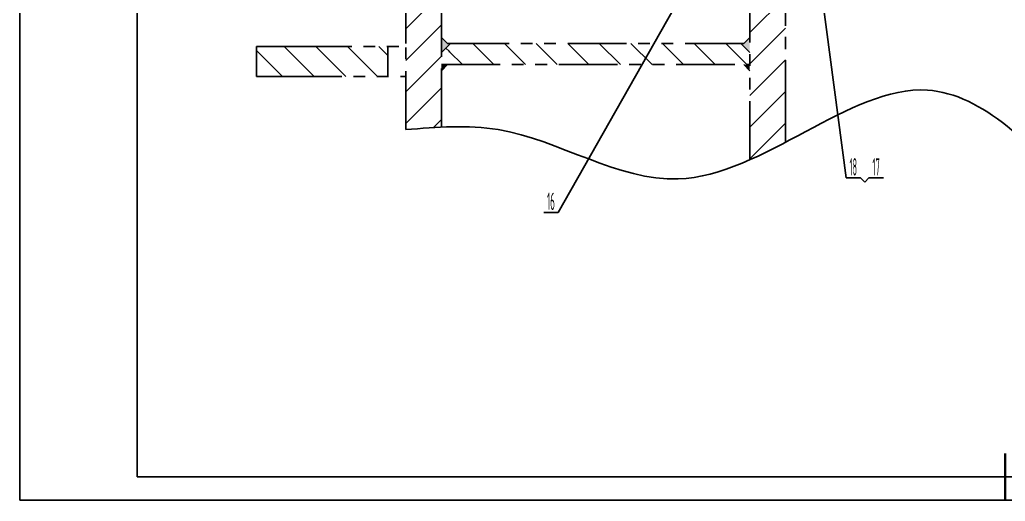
# Model space of a CAD drawing. Header units: millimetres. Extents: x -2 to 4202, y -110 to 2972.
# Drawn here: x 0 to 2100, y -2 to 1024 of the extents above; entities that cross this region are included whole.
import ezdxf
from ezdxf.enums import TextEntityAlignment as Align

# ---------------------------------------------------------------- set-up
doc = ezdxf.new("R2010")
doc.units = ezdxf.units.MM
doc.header["$LTSCALE"] = 100
doc.linetypes.add('K', pattern=[2.5, 1.25, -0.25, 0.25, -0.25, 0.25, -0.25])
for name, color, linetype in [('01', 7, 'Continuous'), ('02', 1, 'Continuous'), ('07', 6, 'K'), ('11', 3, 'Continuous')]:
    doc.layers.add(name, color=color, linetype=linetype)
doc.styles.get("Standard").update_dxf_attribs({"font": 'isocp', "width": 0.707, "bigfont": 'intecad.shx'})

# ---------------------------------------------------------------- blocks, each defined once
blk = doc.blocks.new('*U338')
at = {"layer": '01'}
for points in [[(25, 292), (25, 5)], [(25, 5), (415, 5)]]:
    blk.add_lwpolyline(points, dxfattribs=at)
at = {"layer": '01', "const_width": 0.5}
blk.add_lwpolyline([(210, 0), (210, 10)], dxfattribs=at)
at = {"layer": '02'}
for points in [[(0, 297), (0, 0)], [(0, 0), (420, 0)]]:
    blk.add_lwpolyline(points, dxfattribs=at)

msp = doc.modelspace()

# ---------------------------------------------------------------- hatches: boundary and pattern name
at = {"layer": '07', "linetype": 'K'}
h = msp.add_hatch(dxfattribs=at)
h.set_pattern_fill('ANSI31', color=6, scale=15, angle=-90, style=0)
h.set_pattern_definition([(315, (-2962.98, 6783.264), (33.67596, 33.67596), [])])
h.paths.add_polyline_path([(784.6241, 902.9122), (784.6241, 966.9122), (582.4684, 966.9122), (504.6241, 966.9122), (504.6241, 902.9122), (561.1187, 902.9122)])
for points in [[(901.1241, 956.9122), (898.6241, 956.9122), (898.6241, 986.4122), (911.6241, 973.4122), (917.6241, 973.4122)], [(1553.1241, 956.9122), (1555.6241, 956.9122), (1555.6241, 986.4122), (1542.6241, 973.4122), (1536.6241, 973.4122)], [(898.6241, 954.4122), (898.6241, 956.9122), (901.1241, 956.9122)], [(1555.6241, 954.4122), (1555.6241, 956.9122), (1553.1241, 956.9122)], [(898.6241, 915.4122), (898.6241, 928.4122), (911.6241, 928.4122)], [(1555.6241, 915.4122), (1555.6241, 928.4122), (1542.6241, 928.4122)]]:
    msp.add_hatch(color=6, dxfattribs=at).paths.add_polyline_path(points)

# ---------------------------------------------------------------- linework, layer by layer
at = {"layer": '02'}
for p, q in [((1637.399, 1478.0002), (1147.4201, 613.5102)), ((1659.4208, 1451.4122), (1760.6357, 686.887)), ((898.6241, 986.4122), (911.6241, 973.4122)), ((917.6241, 973.4122), (911.6241, 973.4122)), ((1791.6357, 686.887), (1760.6357, 686.887)), ((1800.4746, 678.0482), (1791.6357, 686.887)), ((1809.3134, 686.887), (1800.4746, 678.0482)), ((1840.3134, 686.887), (1809.3134, 686.887)), ((1147.4201, 613.5102), (1116.4201, 613.5102))]:
    msp.add_line(p, q, dxfattribs=at)
at = {"layer": '02', "color": 1, "linetype": 'Continuous'}
for p, q in [((1032.9063, 973.4122), (1077.9063, 928.4122)), ((1100.2582, 973.4122), (1145.2582, 928.4122)), ((1167.6101, 973.4122), (1212.6101, 928.4122)), ((1234.962, 973.4122), (1279.962, 928.4122)), ((1302.314, 973.4122), (1347.314, 928.4122)), ((1369.6659, 973.4122), (1414.6659, 928.4122)), ((1437.0178, 973.4122), (1482.0178, 928.4122)), ((1504.3697, 973.4122), (1520.8697, 956.9122))]:
    msp.add_line(p, q, dxfattribs=at)
msp.add_spline([(2265.6241, 641.8181), (1934.098, 874.0321), (1403.1839, 684.6589), (1019.454, 789.8662), (822.6241, 789.8662)], degree=3, dxfattribs=at)
at = {"layer": '07', "color": 6, "linetype": 'K'}
for p, q in [((1555.6241, 725.5362), (1555.6241, 1492.2327)), ((822.6241, 973.3139), (822.6241, 1442.9122)), ((822.6241, 789.8662), (822.6241, 1442.9122)), ((898.6241, 978.4934), (898.6241, 1442.9122)), ((1631.6241, 1436.4122), (1631.6241, 762.7929)), ((1631.6241, 762.7929), (1631.6241, 1436.4122)), ((822.6241, 1004.896), (898.6241, 1080.896)), ((1555.6241, 997.2249), (1631.6241, 1073.2249)), ((822.6241, 937.5441), (898.6241, 1013.5441)), ((898.6241, 954.4122), (898.6241, 993.1056)), ((1555.6241, 929.8729), (1631.6241, 1005.8729)), ((504.6241, 966.9122), (582.4684, 966.9122)), ((504.6241, 966.9122), (504.6241, 902.9122)), ((582.4684, 966.9122), (822.6241, 966.9122)), ((784.6241, 902.9122), (784.6241, 966.9122)), ((898.6241, 795.1726), (898.6241, 978.4934)), ((917.6241, 973.4122), (898.6241, 954.4122)), ((917.6241, 973.4122), (898.6241, 954.4122)), ((917.6241, 973.4122), (1536.6241, 973.4122)), ((965.5544, 973.4122), (1010.5544, 928.4122)), ((1536.6241, 973.4122), (1555.6241, 954.4122)), ((1536.6241, 973.4122), (1555.6241, 954.4122)), ((1536.6241, 973.4122), (1542.6241, 973.4122)), ((1555.6241, 986.4122), (1542.6241, 973.4122)), ((822.6241, 870.1922), (898.6241, 946.1922)), ((907.9133, 963.7013), (914.7024, 956.9122)), ((914.7024, 956.9122), (915.6241, 955.9905)), ((915.6241, 955.9905), (943.2024, 928.4122)), ((1520.8697, 956.9122), (1538.6241, 939.1578)), ((898.6241, 928.4122), (1555.6241, 928.4122)), ((898.6241, 915.4122), (911.6241, 928.4122)), ((1538.6241, 939.1578), (1549.3697, 928.4122)), ((1555.6241, 915.4122), (1542.6241, 928.4122)), ((1555.6241, 862.521), (1631.6241, 938.521)), ((504.6241, 902.9122), (561.1187, 902.9122)), ((561.1187, 902.9122), (822.6241, 902.9122)), ((822.6241, 802.8402), (898.6241, 878.8402)), ((1555.6241, 795.1691), (1631.6241, 871.1691)), ((881.3888, 794.2529), (898.6241, 811.4883)), ((1555.6241, 727.8172), (1631.6241, 803.8172))]:
    msp.add_line(p, q, dxfattribs=at)

# ---------------------------------------------------------------- block references
at = {"layer": '02', "xscale": 10, "yscale": 10, "zscale": 10}
msp.add_blockref('*U338', (0, 0), dxfattribs=at)

# ---------------------------------------------------------------- texts
at = {"layer": '11'}
for s, width, p, p2 in [('18', 0.404, (1768.2619, 691.887), (1784.0096, 691.887)), ('17', 0.404, (1816.9396, 691.887), (1832.6872, 691.887)), ('16', 0.407038, (1123.6123, 618.5102), (1140.2279, 618.5102))]:
    msp.add_text(s, height=37.12311, dxfattribs=dict(at, width=width)).set_placement(p, p2, align=Align.FIT)

doc.saveas('drawing.dxf')
